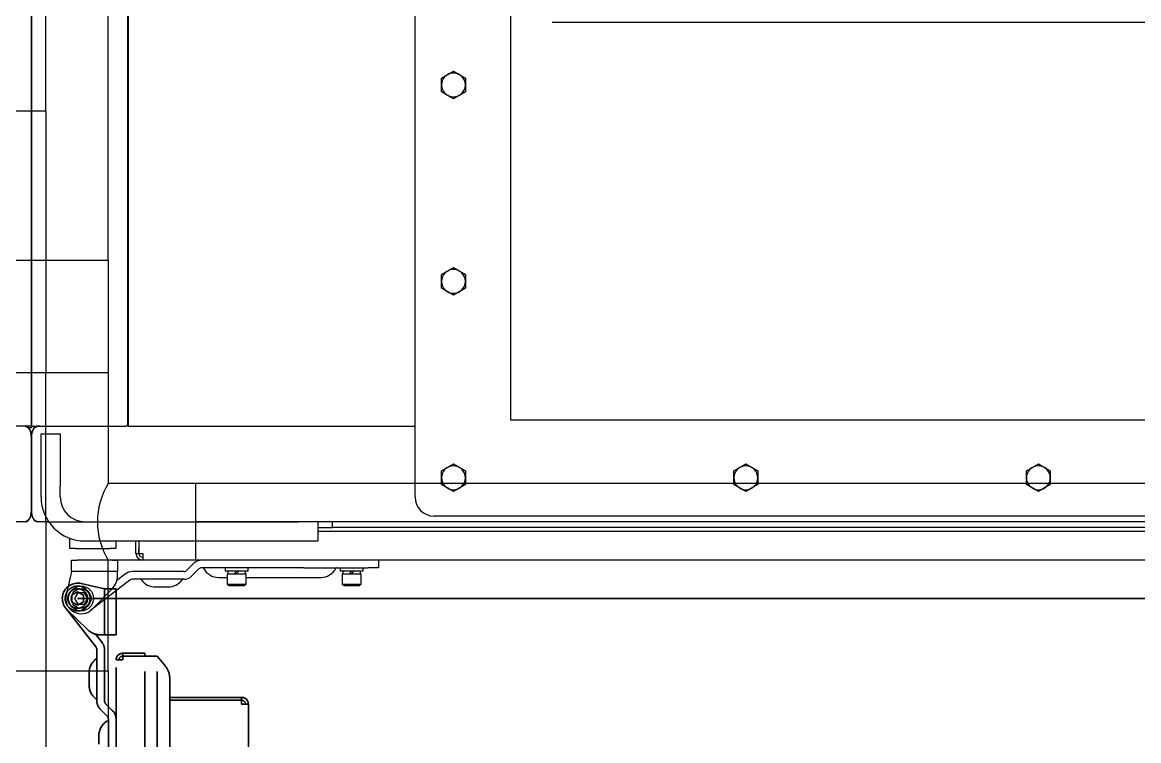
# Model space of a CAD drawing. Extents: x -681219 to -550379, y -242630 to -158199.
# Drawn here: x -578968 to -578386, y -225581 to -225206 of the extents above; entities that cross this region are included whole.
import ezdxf

# ---------------------------------------------------------------- set-up
doc = ezdxf.new("R2010")
doc.units = 0
doc.header["$LTSCALE"] = 1000
doc.linetypes.add('C2', pattern=[17, 14, -1, 1, -1])
doc.linetypes.add('P2', pattern=[23, 18, -1, 1, -1, 1, -1])
for name, color, linetype in [('19031000045', 7, 'CONTINUOUS'), ('AAD0803001', 7, 'CONTINUOUS'), ('AAO0602001', 7, 'CONTINUOUS'), ('C__USERS_YSV001_', 7, 'CONTINUOUS'), ('DOTE_油脂（绿）', 7, 'CONTINUOUS'), ('GAB00601', 7, 'CONTINUOUS'), ('GAE00601', 7, 'CONTINUOUS'), ('GBH01201', 7, 'CONTINUOUS'), ('GZDH011001341', 7, 'CONTINUOUS'), ('GZDH011002371', 7, 'CONTINUOUS'), ('GZDH011002671', 7, 'CONTINUOUS'), ('GZDH011002691', 7, 'CONTINUOUS'), ('GZDH011003011', 7, 'CONTINUOUS'), ('GZDH011003041', 7, 'CONTINUOUS'), ('GZDH011003361', 7, 'CONTINUOUS'), ('GZDH011026991', 7, 'CONTINUOUS'), ('GZDH011031641', 7, 'CONTINUOUS'), ('GZDH011032001', 7, 'CONTINUOUS'), ('PIPE-油脂（绿）', 3, 'CONTINUOUS'), ('中心线', 4, 'C2')]:
    doc.layers.add(name, color=color, linetype=linetype)
doc.layers.add('双点划线', color=2, linetype='P2', lineweight=35)

# ---------------------------------------------------------------- blocks, each defined once
blk = doc.blocks.new('侧门')
at = {"layer": '双点划线', "ltscale": 0.05}
for p, q in [((0, 0), (0, 940.25)), ((55.1, 89), (913.1, 89)), ((55.1, 85.5), (55.1, 89)), ((51.6, 85.5), (53.1, 85.5)), ((51.6, 48), (51.6, 85.5)), ((55.1, 85.5), (53.1, 85.5)), ((53.1, 85.5), (53.1, 48)), ((53.1, 48), (53.1, 85.5)), ((53.1, 61.5), (53.1, 61.5)), ((926.6, 48), (41.6, 48)), ((35.26, 45.73), (30.1, 41.5)), ((938.1, 41.5), (30.1, 41.5)), ((30.1, 41.5), (30.1, 26)), ((28.6, 35), (30.1, 35)), ((28.6, 23.5), (28.6, 35)), ((30.1, 35), (30.1, 23.5)), ((938.1, 35), (30.1, 35)), ((28.6, 23.5), (30.1, 23.5)), ((30.1, 23.5), (30.1, 26)), ((30.1, 23.5), (32.1, 23.5)), ((32.1, 23.5), (32.1, 20)), ((-5, 20), (-2, 20)), ((-5, 14), (-5, 20)), ((16, 20), (-2, 20)), ((16, 20), (19, 20)), ((19, 20), (19, 14)), ((936.1, 20), (32.1, 20)), ((58.59, 18.24), (54.93, 14.59)), ((-5, 14), (-7.8, 1.79)), ((-2, 14), (-5, 14)), ((16, 14), (-2, 14)), ((19, 14), (16, 14)), ((23.01, 12.75), (18.62, 9.35)), ((19, 12.07), (19, 14)), ((53.51, 14), (26.68, 14)), ((61.41, 15.41), (57.76, 11.76)), ((113.73, 16), (62.83, 16)), ((25.46, 9.58), (4.9, -6.33)), ((53.51, 10), (26.68, 10)), ((38.76, 6), (45.27, 6)), ((71.7, 11), (76.1, 11)), ((-1.73, 3), (-3.46, 0)), ((-3.46, 0), (-1.73, -3)), ((1.73, 3), (-1.73, 3)), ((3.46, 0), (1.73, 3)), ((1.73, -3), (3.46, 0)), ((5.72, -5.59), (16.15, 5.09)), ((-1.73, -3), (1.73, -3))]:
    blk.add_line(p, q, dxfattribs=at)
for radius in [6.5, 5.11]:
    blk.add_circle((0, 0), radius, dxfattribs=at)
for centre, radius, start, end in [((0, 0), 940.25, 2.13328, 90), ((55.1, 85.5), 3.5, 90, 180), ((55.1, 85.5), 2, 90, 180), ((41.6, 38), 10, 90, 129.3659), ((32.1, 23.5), 3.5, 180, 270), ((33.1, 26), 3, 180, 182.09226), ((32.1, 23.5), 2, 180, 270), ((33.1, 26), 3, 236.44269, 250.52878), ((62.83, 14), 6, 90, 135), ((9, 12.07), 10, 315.66731, 0), ((26.68, 8), 6, 90, 127.72691), ((53.51, 16), 2, 270, 315), ((53.51, 16), 6, 270, 315), ((62.83, 14), 2, 90, 135), ((63.33, 15.5), 0.5, 28.27371, 90), ((71.7, 20), 9, 208.27371, 270), ((26.68, 8), 2, 90, 127.72691), ((31.01, 9.5), 0.5, 35.37654, 90), ((38.76, 15), 9, 215.37654, 270), ((45.27, 15), 9, 270, 324.62346), ((53.01, 9.5), 0.5, 90, 144.62346), ((0, 0), 8, 167.09683, 315.66731)]:
    blk.add_arc(centre, radius, start, end, dxfattribs=at)
blk = doc.blocks.new('fushitu')
at = {"layer": '19031000045', "color": 7, "linetype": 'Continuous'}
for p, q in [((20.9, -1870), (23.9, -1870)), ((20.9, -1876), (20.9, -1870)), ((41.9, -1870), (23.9, -1870)), ((41.9, -1870), (44.9, -1870)), ((44.9, -1870), (44.9, -1876)), ((84.49, -1871.76), (80.83, -1875.41)), ((139.63, -1874), (88.73, -1874)), ((142.11, -1874), (139.63, -1874)), ((142.11, -1874), (175.37, -1874)), ((180.9, -1874), (175.37, -1874)), ((180.9, -1870), (180.9, -1874)), ((20.9, -1876), (18.1, -1888.21)), ((23.9, -1876), (20.9, -1876)), ((41.9, -1876), (23.9, -1876)), ((44.9, -1876), (41.9, -1876)), ((48.91, -1877.25), (44.52, -1880.65)), ((44.9, -1877.93), (44.9, -1876)), ((79.41, -1876), (52.58, -1876)), ((79.41, -1880), (52.58, -1880)), ((87.31, -1874.59), (83.66, -1878.24)), ((97.6, -1879), (102, -1879)), ((112, -1879), (150.86, -1879)), ((51.36, -1880.42), (30.8, -1896.33)), ((31.62, -1895.59), (42.05, -1884.91)), ((64.66, -1884), (71.17, -1884)), ((24.17, -1887), (22.44, -1890)), ((22.44, -1890), (24.17, -1893)), ((27.63, -1887), (24.17, -1887)), ((29.36, -1890), (27.63, -1887)), ((27.63, -1893), (29.36, -1890)), ((24.17, -1893), (27.63, -1893))]:
    blk.add_line(p, q, dxfattribs=at)
for radius in [6.5, 5.11]:
    blk.add_circle((25.9, -1890), radius, dxfattribs=at)
for centre, radius, start, end in [((88.73, -1876), 6, 90, 135), ((88.73, -1876), 2, 90, 135), ((89.23, -1874.5), 0.5, 28.27371, 90), ((159.23, -1874.5), 0.5, 90, 151.72629), ((34.9, -1877.93), 10, 315.66731, 0), ((52.58, -1882), 6, 90, 127.72691), ((52.58, -1882), 2, 90, 127.72691), ((56.91, -1880.5), 0.5, 35.37654, 90), ((78.91, -1880.5), 0.5, 90, 144.62346), ((79.41, -1874), 2, 270, 315), ((79.41, -1874), 6, 270, 315), ((97.6, -1870), 9, 208.27371, 270), ((150.86, -1870), 9, 270, 331.72629), ((64.66, -1875), 9, 215.37654, 270), ((71.17, -1875), 9, 270, 324.62346), ((25.9, -1890), 8, 167.09683, 315.66731)]:
    blk.add_arc(centre, radius, start, end, dxfattribs=at)
at = {"layer": 'AAD0803001', "color": 7, "linetype": 'Continuous'}
for p, q in [((213.77, -1618.41), (220, -1614.81)), ((220, -1614.81), (226.23, -1618.41)), ((213.77, -1622), (213.77, -1618.41)), ((213.77, -1625.6), (213.77, -1622)), ((226.23, -1618.41), (226.23, -1622)), ((226.23, -1622), (226.23, -1625.6)), ((220, -1629.19), (213.77, -1625.6)), ((226.23, -1625.6), (220, -1629.19)), ((213.77, -1720.91), (220, -1717.31)), ((213.77, -1724.5), (213.77, -1720.91)), ((220, -1717.31), (226.23, -1720.91)), ((226.23, -1720.91), (226.23, -1724.5)), ((213.77, -1728.1), (213.77, -1724.5)), ((220, -1731.69), (213.77, -1728.1)), ((226.23, -1728.1), (220, -1731.69)), ((226.23, -1724.5), (226.23, -1728.1)), ((213.77, -1823.41), (220, -1819.81)), ((213.77, -1823.41), (220, -1819.81)), ((220, -1819.81), (226.23, -1823.41)), ((220, -1819.81), (226.23, -1823.41)), ((366.27, -1823.41), (372.5, -1819.81)), ((372.5, -1819.81), (378.73, -1823.41)), ((518.77, -1823.41), (525, -1819.81)), ((525, -1819.81), (531.23, -1823.41)), ((213.77, -1827), (213.77, -1823.41)), ((213.77, -1827), (213.77, -1823.41)), ((213.77, -1830.6), (213.77, -1827)), ((213.77, -1830.6), (213.77, -1827)), ((226.23, -1823.41), (226.23, -1827)), ((226.23, -1823.41), (226.23, -1827)), ((226.23, -1827), (226.23, -1830.6)), ((226.23, -1827), (226.23, -1830.6)), ((366.27, -1827), (366.27, -1823.41)), ((366.27, -1830.6), (366.27, -1827)), ((378.73, -1823.41), (378.73, -1827)), ((378.73, -1827), (378.73, -1830.6)), ((518.77, -1827), (518.77, -1823.41)), ((518.77, -1830.6), (518.77, -1827)), ((531.23, -1823.41), (531.23, -1827)), ((531.23, -1827), (531.23, -1830.6)), ((220, -1834.19), (213.77, -1830.6)), ((220, -1834.19), (213.77, -1830.6)), ((226.23, -1830.6), (220, -1834.19)), ((226.23, -1830.6), (220, -1834.19)), ((372.5, -1834.19), (366.27, -1830.6)), ((378.73, -1830.6), (372.5, -1834.19)), ((525, -1834.19), (518.77, -1830.6)), ((531.23, -1830.6), (525, -1834.19))]:
    blk.add_line(p, q, dxfattribs=at)
for centre, start, end in [((220, -1622), 0, 180), ((220, -1622), 180, 0), ((220, -1724.5), 0, 180), ((220, -1724.5), 180, 0), ((220, -1827), 0, 180), ((220, -1827), 0, 180), ((372.5, -1827), 0, 180), ((525, -1827), 0, 180), ((220, -1827), 180, 0), ((220, -1827), 180, 0), ((372.5, -1827), 180, 0), ((525, -1827), 180, 0)]:
    blk.add_arc(centre, 6.23, start, end, dxfattribs=at)
at = {"layer": 'AAO0602001', "color": 7, "linetype": 'Continuous'}
for p, q in [((102, -1877.2), (112, -1877.2)), ((102, -1877.2), (102, -1882.6)), ((112, -1882.6), (112, -1877.2)), ((162, -1877.2), (172, -1877.2)), ((162, -1877.2), (162, -1882.6)), ((172, -1882.6), (172, -1877.2)), ((102, -1882.6), (112, -1882.6)), ((102, -1882.6), (103.04, -1883.2)), ((103.04, -1883.2), (110.96, -1883.2)), ((110.96, -1883.2), (112, -1882.6)), ((162, -1882.6), (172, -1882.6)), ((162, -1882.6), (163.04, -1883.2)), ((163.04, -1883.2), (170.96, -1883.2)), ((170.96, -1883.2), (172, -1882.6))]:
    blk.add_line(p, q, dxfattribs=at)
at = {"layer": 'C__USERS_YSV001_', "color": 7, "linetype": 'Continuous'}
for p, q in [((50.5, -1800), (49.17, -1800)), ((0, -1804.5), (0, -1845.5)), ((0, -1845.5), (0, -1804.5)), ((0, -1806), (0, -1844)), ((0, -1806), (0, -1844)), ((-3, -1850), (-9.03, -1850)), ((9.03, -1850), (3, -1850)), ((1178.5, -1850), (139, -1850)), ((20, -1864), (20, -1858.56)), ((44, -1860), (44, -1864)), ((23, -1864), (20, -1864)), ((23, -1864), (41, -1864)), ((44, -1864), (41, -1864))]:
    blk.add_line(p, q, dxfattribs=at)
for centre, start, end in [((-4.5, -1804.5), 0, 90), ((4.5, -1804.5), 90, 180), ((-4.5, -1845.5), 270, 0), ((4.5, -1845.5), 180, 270)]:
    blk.add_arc(centre, 4.5, start, end, dxfattribs=at)
for centre, major_axis, start_param, end_param in [((-3, -1806), (0, 6), 4.712389, 6.283185), ((3, -1806), (0, -6), 3.141593, 4.712389), ((-3, -1844), (0, 6), 3.141593, 4.712389), ((3, -1844), (0, -6), 4.712389, 6.283185)]:
    blk.add_ellipse(centre, major_axis=major_axis, ratio=0.5, start_param=start_param, end_param=end_param, dxfattribs=at)
at = {"layer": 'GAB00601', "color": 7, "linetype": 'Continuous'}
for p, q in [((101, -1874), (101, -1875.6)), ((113, -1875.6), (113, -1874)), ((161, -1874), (161, -1875.6)), ((173, -1875.6), (173, -1874)), ((101, -1875.6), (113, -1875.6)), ((161, -1875.6), (173, -1875.6))]:
    blk.add_line(p, q, dxfattribs=at)
at = {"layer": 'GAE00601', "color": 7, "linetype": 'Continuous'}
for p, q in [((102.35, -1875.6), (102.35, -1877.2)), ((105.63, -1877.2), (107.23, -1875.6)), ((108.37, -1875.6), (106.77, -1877.2)), ((111.65, -1877.2), (111.65, -1875.6)), ((162.35, -1875.6), (162.35, -1877.2)), ((165.63, -1877.2), (167.23, -1875.6)), ((168.37, -1875.6), (166.77, -1877.2)), ((171.65, -1877.2), (171.65, -1875.6))]:
    blk.add_line(p, q, dxfattribs=at)
at = {"layer": 'GBH01201', "color": 7, "linetype": 'Continuous'}
for p, q in [((50.5, -1628.5), (50, -1628.5)), ((50, -1665.5), (50.5, -1665.5))]:
    blk.add_line(p, q, dxfattribs=at)
at = {"layer": 'GZDH011001341', "color": 7, "linetype": 'Continuous'}
for p, q in [((50, -1720), (50.5, -1720)), ((50.5, -1792.5), (50, -1792))]:
    blk.add_line(p, q, dxfattribs=at)
at = {"layer": 'GZDH011002371', "color": 7, "linetype": 'Continuous'}
for p, q in [((200, -1837), (200, -1407)), ((250, -1797), (250, -1447)), ((800, -1797), (250, -1797)), ((840, -1847), (210, -1847))]:
    blk.add_line(p, q, dxfattribs=at)
blk.add_arc((210, -1837), 10, 180, 270, dxfattribs=at)
at = {"layer": 'GZDH011002671', "color": 7, "linetype": 'Continuous'}
for p, q in [((157, -1853), (157, -1850)), ((149.51, -1853), (157, -1853)), ((167, -1853), (157, -1853)), ((1178.5, -1853), (167, -1853))]:
    blk.add_line(p, q, dxfattribs=at)
at = {"layer": 'GZDH011002691', "color": 7, "linetype": 'Continuous'}
for p, q in [((50.5, -1307.8), (50.5, -1800)), ((50.5, -1800), (200, -1800))]:
    blk.add_line(p, q, dxfattribs=at)
at = {"layer": 'GZDH011003011', "color": 7, "linetype": 'Continuous'}
for p, q in [((0, 1800), (0, -1800)), ((0, -1800), (0, 1800)), ((50, -1300), (50, -1800)), ((0, -1800), (-10, -1800)), ((0, -1800), (10, -1800)), ((10, -1800), (40, -1800)), ((40, -1800), (49.17, -1800))]:
    blk.add_line(p, q, dxfattribs=at)
at = {"layer": 'GZDH011003041', "color": 7, "linetype": 'Continuous'}
for p, q in [((5, -1804), (15, -1804)), ((5, -1805.76), (5, -1804)), ((15, -1804), (15, -1805.76)), ((5, -1827.24), (5, -1805.76)), ((15, -1805.76), (15, -1827.24)), ((5, -1831.49), (5, -1827.24)), ((15, -1827.24), (15, -1831.49)), ((5, -1837), (5, -1831.49)), ((15, -1837), (15, -1831.49)), ((28, -1850), (75.57, -1850)), ((75.57, -1850), (96.79, -1850)), ((96.79, -1850), (139, -1850)), ((149.51, -1860), (149.51, -1850)), ((28, -1860), (75.57, -1860)), ((75.57, -1860), (96.79, -1860)), ((96.79, -1860), (147.76, -1860)), ((147.76, -1860), (149.51, -1860))]:
    blk.add_line(p, q, dxfattribs=at)
for radius in [23, 13]:
    blk.add_arc((28, -1837), radius, 180, 270, dxfattribs=at)
at = {"layer": 'GZDH011003361', "color": 7, "linetype": 'Continuous'}
for p, q in [((-2, -1800), (-2, -1800.34)), ((-1.55, -1800.75), (0, -1800.75)), ((0, -1800), (0, -1800.75))]:
    blk.add_line(p, q, dxfattribs=at)
at = {"layer": 'GZDH011026991', "color": 7, "linetype": 'Continuous'}
for p, q in [((964, -1855), (149.51, -1855)), ((54.5, -1866.5), (54.5, -1860)), ((56, -1860), (56, -1866.5)), ((54.5, -1866.5), (56, -1866.5)), ((56, -1866.5), (56, -1864)), ((56, -1866.5), (58, -1866.5)), ((58, -1866.5), (58, -1870)), ((962, -1870), (58, -1870))]:
    blk.add_line(p, q, dxfattribs=at)
for radius in [3.5, 2]:
    blk.add_arc((58, -1866.5), radius, 180, 270, dxfattribs=at)
at = {"layer": 'GZDH011031641', "color": 7, "linetype": 'Continuous'}
blk.add_line((50, -1797), (50.5, -1797), dxfattribs=at)
at = {"layer": 'GZDH011032001', "color": 7, "linetype": 'Continuous'}
blk.add_line((56, -1860), (56, -1864), dxfattribs=at)
blk.add_arc((59, -1864), 3, 236.44269, 250.52878, dxfattribs=at)

msp = doc.modelspace()

# ---------------------------------------------------------------- linework, layer by layer
at = {"layer": 'DOTE_油脂（绿）', "color": 3}
for p, q in [((-578955.2508, -225252.3168, 500), (-578955.2508, -225174.3168)), ((-578955.2508, -225252.3168, 500), (-579033.2508, -225252.3168)), ((-578955.2508, -225252.3168, 500), (-578955.2508, -225330.3168)), ((-578955.2508, -225330.3168), (-578955.2508, -225388.6983)), ((-578955.2508, -225466.6983, 500), (-578955.2508, -225388.6983)), ((-578955.2508, -225466.6983, 500), (-578955.2508, -225544.6983)), ((-578955.2508, -225466.6983, 500), (-578877.2508, -225466.6983)), ((-576944.3044, -225466.6983), (-578877.2508, -225466.6983)), ((-578955.2508, -225544.6983), (-578955.2508, -226078.1446))]:
    msp.add_line(p, q, dxfattribs=at)
at = {"layer": 'PIPE-油脂（绿）', "color": 3}
for p, q in [((-578922.7508, -225330.3168), (-578922.7508, -225174.3168)), ((-578691.3562, -225206.0081), (-577053.5876, -225206.0081)), ((-578922.7508, -225330.3168), (-578922.7508, -225388.6983)), ((-578922.7508, -225388.6983), (-578922.7508, -225446.6983)), ((-578877.2508, -225446.6983), (-578922.7508, -225446.6983)), ((-576944.3044, -225446.6983), (-578877.2508, -225446.6983)), ((-578922.7508, -225544.6983), (-578922.7508, -225486.6983)), ((-578877.2508, -225486.6983), (-578922.7508, -225486.6983)), ((-576944.3044, -225486.6983), (-578877.2508, -225486.6983)), ((-578922.7508, -225544.6983), (-578922.7508, -226078.1446))]:
    msp.add_line(p, q, dxfattribs=at)
at = {"layer": 'PIPE-油脂（绿）'}
for p, q in [((-578922.7508, -225330.3168), (-578987.7508, -225330.3168)), ((-578987.7508, -225388.6983), (-578922.7508, -225388.6983)), ((-578877.2508, -225446.6983), (-578877.2508, -225486.6983)), ((-578922.7508, -225544.6983), (-578987.7508, -225544.6983))]:
    msp.add_line(p, q, dxfattribs=at)
msp.add_arc((-578890.2508, -225466.6983), 38.1608, 148.3924978, 211.6075022, dxfattribs=at)

# ---------------------------------------------------------------- block references
at = {"layer": '中心线'}
msp.add_blockref('fushitu', (-578962.82, -223616.6983), dxfattribs=at)
at = {"layer": '双点划线', "rotation": 270}
msp.add_blockref('侧门', (-578938.72, -225506.6983), dxfattribs=at)

doc.saveas('drawing.dxf')
